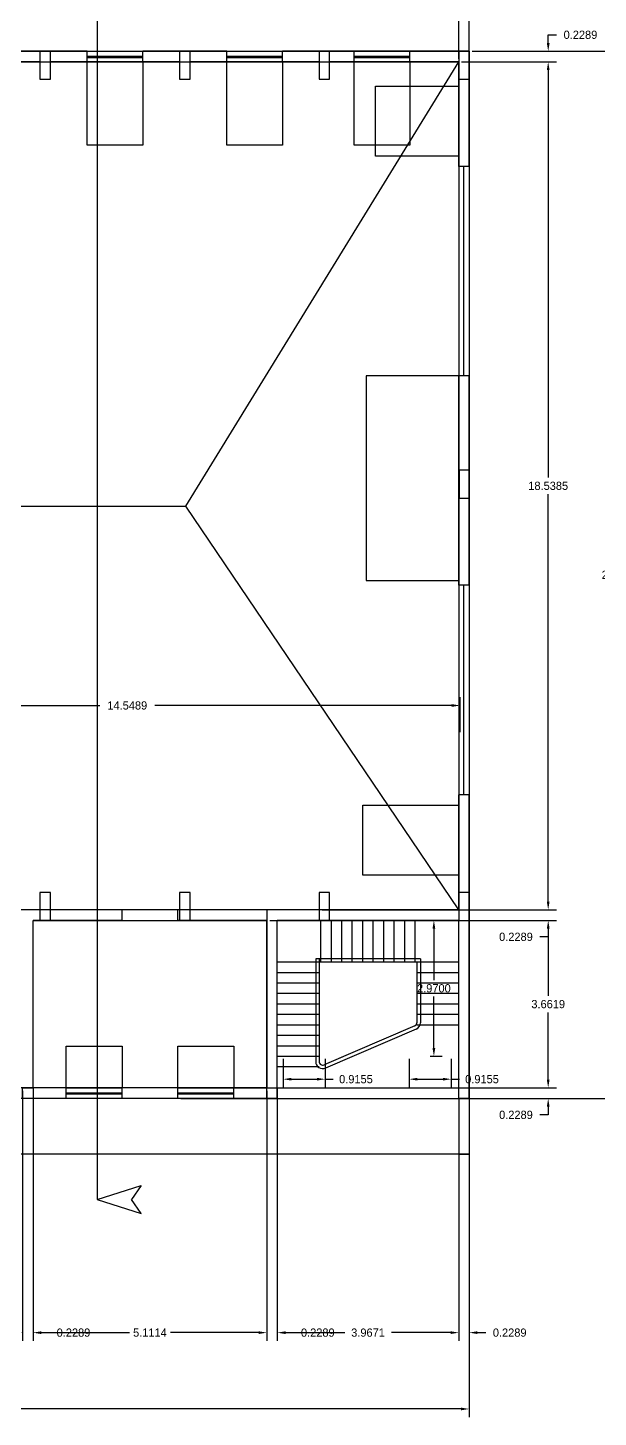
# Model space of a CAD drawing. Header units: metres. Extents: x 2266903 to 2267229, y 4174 to 4381.
# Drawn here: x 2267150.62 to 2267163.09, y 4225.15 to 4255.52 of the extents above; entities that cross this region are included whole.
import ezdxf

# ---------------------------------------------------------------- set-up
doc = ezdxf.new("R2010")
doc.units = ezdxf.units.M
doc.header["$LTSCALE"] = 3.5
doc.header["$MEASUREMENT"] = 0
doc.linetypes.add('CABLIN', pattern=[0.35, 0.25, -0.1])
doc.layers.get('0').update_dxf_attribs({"linetype": 'CONTINUOUS'})
doc.layers.add('BLK_1_COVERED_AREA', color=140, linetype='CONTINUOUS', plot=False)
doc.layers.add('BLK_1_FLR_0_BLT_UP_AREA', color=1, linetype='CONTINUOUS', plot=False)
for name, color, linetype in [('BLK_1_FLR_0_CARPET_AREA', 10, 'CONTINUOUS'), ('BLK_1_FLR_0_EXIT_WIDTH_STAIR', 1, 'CONTINUOUS'), ('BLK_1_FLR_0_REGULAR_ROOM_1', 117, 'CONTINUOUS'), ('BLK_1_FLR_0_REGULAR_ROOM_5', 117, 'CONTINUOUS'), ('BLK_1_FLR_0_ROOM_1_LIGHT_VENTILATION_1', 232, 'CONTINUOUS'), ('BLK_1_FLR_0_ROOM_1_LIGHT_VENTILATION_5', 232, 'CONTINUOUS')]:
    doc.layers.add(name, color=color, linetype=linetype)
doc.layers.add('BLK_1_FLR_0_STAIR_1_FLIGHT_1', color=7, linetype='CONTINUOUS', lineweight=0)
doc.layers.add('DIST_EXIT', color=7, linetype='CONTINUOUS', lineweight=0)
doc.dimstyles.get("Standard").update_dxf_attribs({"dimtxt": 0.18, "dimasz": 0.18, "dimexe": 0.18, "dimexo": 0.0625, "dimgap": 0.09, "dimtad": 0, "dimtih": 1, "dimtoh": 1, "dimdec": 4, "dimzin": 0, "dimdsep": 46, "dimtxsty": 'Standard', "dimcen": 0.09, "dimadec": 0, "dimazin": 0, "dimtfac": 1, "dimtdec": 4, "dimtofl": 0, "dimtmove": 0, "dimatfit": 3, "dimfxl": 0, "dimtolj": 1, "dimtzin": 0, "dimarcsym": 0})

# ---------------------------------------------------------------- blocks, each defined once
blk = doc.blocks.new('*D122')
at = {"color": 0, "lineweight": -2}
for p, q in [((2267136.089, 4254.841), (2267136.089, 4256.544)), ((2267136.269, 4256.364), (2267147.466, 4256.364)), ((2267159.864, 4256.364), (2267148.666, 4256.364)), ((2267160.044, 4254.841), (2267160.044, 4256.544))]:
    blk.add_line(p, q, dxfattribs=at)
at = {"color": 0}
for points in [[(2267136.269, 4256.394), (2267136.269, 4256.334), (2267136.089, 4256.364)], [(2267159.864, 4256.394), (2267159.864, 4256.334), (2267160.044, 4256.364)]]:
    blk.add_solid(points, dxfattribs=at)
at = {"color": 0, "insert": (2267148.066, 4256.364), "char_height": 0.18, "attachment_point": 5}
blk.add_mtext('\\A1;23.9551', dxfattribs=at)
blk = doc.blocks.new('*D123')
at = {"color": 0, "lineweight": -2}
for p, q in [((2267159.864, 4256.364), (2267159.684, 4256.364)), ((2267160.044, 4254.841), (2267160.044, 4256.544)), ((2267160.272, 4255.07), (2267160.272, 4256.544)), ((2267160.452, 4256.364), (2267160.632, 4256.364))]:
    blk.add_line(p, q, dxfattribs=at)
at = {"color": 0}
for points in [[(2267159.864, 4256.394), (2267159.864, 4256.334), (2267160.044, 4256.364)], [(2267160.452, 4256.394), (2267160.452, 4256.334), (2267160.272, 4256.364)]]:
    blk.add_solid(points, dxfattribs=at)
at = {"color": 0, "insert": (2267159.159, 4256.364), "char_height": 0.18, "attachment_point": 5}
blk.add_mtext('\\A1;0.2289', dxfattribs=at)
blk = doc.blocks.new('*D169')
at = {"color": 0, "lineweight": -2}
for p, q in [((2267135.86, 4254.241), (2267135.86, 4257.793)), ((2267160.272, 4254.241), (2267160.272, 4257.793)), ((2267136.04, 4257.613), (2267147.466, 4257.613)), ((2267160.092, 4257.613), (2267148.666, 4257.613))]:
    blk.add_line(p, q, dxfattribs=at)
at = {"color": 0}
for points in [[(2267136.04, 4257.643), (2267136.04, 4257.583), (2267135.86, 4257.613)], [(2267160.092, 4257.643), (2267160.092, 4257.583), (2267160.272, 4257.613)]]:
    blk.add_solid(points, dxfattribs=at)
at = {"color": 0, "insert": (2267148.066, 4257.613), "char_height": 0.18, "attachment_point": 5}
blk.add_mtext('\\A1;24.4128', dxfattribs=at)
blk = doc.blocks.new('*D131')
at = {"color": 0, "lineweight": -2}
for p, q in [((2267161.999, 4232.529), (2267161.999, 4232.709)), ((2267153.965, 4232.349), (2267162.179, 4232.349)), ((2267153.965, 4232.12), (2267162.179, 4232.12)), ((2267161.999, 4231.76), (2267161.819, 4231.76)), ((2267161.999, 4231.94), (2267161.999, 4231.76))]:
    blk.add_line(p, q, dxfattribs=at)
at = {"color": 0}
for points in [[(2267161.969, 4232.529), (2267162.029, 4232.529), (2267161.999, 4232.349)], [(2267161.969, 4231.94), (2267162.029, 4231.94), (2267161.999, 4232.12)]]:
    blk.add_solid(points, dxfattribs=at)
at = {"color": 0, "insert": (2267161.294, 4231.76), "char_height": 0.18, "attachment_point": 5}
blk.add_mtext('\\A1;0.2289', dxfattribs=at)
blk = doc.blocks.new('*D132')
at = {"color": 0, "lineweight": -2}
for p, q in [((2267155.91, 4236.011), (2267162.179, 4236.011)), ((2267161.999, 4235.831), (2267161.999, 4234.36)), ((2267161.999, 4232.529), (2267161.999, 4234)), ((2267153.965, 4232.349), (2267162.179, 4232.349))]:
    blk.add_line(p, q, dxfattribs=at)
at = {"color": 0}
for points in [[(2267161.969, 4235.831), (2267162.029, 4235.831), (2267161.999, 4236.011)], [(2267161.969, 4232.529), (2267162.029, 4232.529), (2267161.999, 4232.349)]]:
    blk.add_solid(points, dxfattribs=at)
at = {"color": 0, "insert": (2267161.999, 4234.18), "char_height": 0.18, "attachment_point": 5}
blk.add_mtext('\\A1;3.6619', dxfattribs=at)
blk = doc.blocks.new('*D133')
at = {"color": 0, "lineweight": -2}
for p, q in [((2267161.999, 4236.42), (2267161.999, 4236.6)), ((2267157.055, 4236.24), (2267162.179, 4236.24)), ((2267155.91, 4236.011), (2267162.179, 4236.011)), ((2267161.999, 4235.651), (2267161.819, 4235.651)), ((2267161.999, 4235.831), (2267161.999, 4235.651))]:
    blk.add_line(p, q, dxfattribs=at)
at = {"color": 0}
for points in [[(2267161.969, 4236.42), (2267162.029, 4236.42), (2267161.999, 4236.24)], [(2267161.969, 4235.831), (2267162.029, 4235.831), (2267161.999, 4236.011)]]:
    blk.add_solid(points, dxfattribs=at)
at = {"color": 0, "insert": (2267161.294, 4235.651), "char_height": 0.18, "attachment_point": 5}
blk.add_mtext('\\A1;0.2289', dxfattribs=at)
blk = doc.blocks.new('*D134')
at = {"color": 0, "lineweight": -2}
for p, q in [((2267160.106, 4254.778), (2267162.179, 4254.778)), ((2267161.999, 4254.598), (2267161.999, 4245.689)), ((2267161.999, 4236.42), (2267161.999, 4245.329)), ((2267157.055, 4236.24), (2267162.179, 4236.24))]:
    blk.add_line(p, q, dxfattribs=at)
at = {"color": 0}
for points in [[(2267161.969, 4254.598), (2267162.029, 4254.598), (2267161.999, 4254.778)], [(2267161.969, 4236.42), (2267162.029, 4236.42), (2267161.999, 4236.24)]]:
    blk.add_solid(points, dxfattribs=at)
at = {"color": 0, "insert": (2267161.999, 4245.509), "char_height": 0.18, "attachment_point": 5}
blk.add_mtext('\\A1;18.5385', dxfattribs=at)
blk = doc.blocks.new('*D135')
at = {"color": 0, "lineweight": -2}
for p, q in [((2267161.999, 4255.187), (2267161.999, 4255.367)), ((2267161.999, 4255.367), (2267162.179, 4255.367)), ((2267160.106, 4254.778), (2267162.179, 4254.778)), ((2267160.335, 4255.007), (2267162.179, 4255.007)), ((2267161.999, 4254.598), (2267161.999, 4254.418))]:
    blk.add_line(p, q, dxfattribs=at)
at = {"color": 0}
for points in [[(2267161.969, 4255.187), (2267162.029, 4255.187), (2267161.999, 4255.007)], [(2267161.969, 4254.598), (2267162.029, 4254.598), (2267161.999, 4254.778)]]:
    blk.add_solid(points, dxfattribs=at)
at = {"color": 0, "insert": (2267162.704, 4255.367), "char_height": 0.18, "attachment_point": 5}
blk.add_mtext('\\A1;0.2289', dxfattribs=at)
blk = doc.blocks.new('*D136')
at = {"color": 0, "lineweight": -2}
for p, q in [((2267160.335, 4255.007), (2267163.784, 4255.007)), ((2267163.604, 4254.827), (2267163.604, 4243.744)), ((2267163.604, 4232.3), (2267163.604, 4243.384)), ((2267160.335, 4232.12), (2267163.784, 4232.12))]:
    blk.add_line(p, q, dxfattribs=at)
at = {"color": 0}
for points in [[(2267163.574, 4254.827), (2267163.634, 4254.827), (2267163.604, 4255.007)], [(2267163.574, 4232.3), (2267163.634, 4232.3), (2267163.604, 4232.12)]]:
    blk.add_solid(points, dxfattribs=at)
at = {"color": 0, "insert": (2267163.604, 4243.564), "char_height": 0.18, "attachment_point": 5}
blk.add_mtext('\\A1;22.8870', dxfattribs=at)
blk = doc.blocks.new('*D58')
at = {"color": 0, "lineweight": -2}
for p, q in [((2267150.507, 4232.287), (2267150.507, 4226.82)), ((2267150.736, 4232.287), (2267150.736, 4226.82)), ((2267150.327, 4227), (2267150.147, 4227)), ((2267150.916, 4227), (2267151.096, 4227))]:
    blk.add_line(p, q, dxfattribs=at)
at = {"color": 0}
for points in [[(2267150.327, 4227.03), (2267150.327, 4226.97), (2267150.507, 4227)], [(2267150.916, 4227.03), (2267150.916, 4226.97), (2267150.736, 4227)]]:
    blk.add_solid(points, dxfattribs=at)
at = {"color": 0, "insert": (2267151.621, 4227), "char_height": 0.18, "attachment_point": 5}
blk.add_mtext('\\A1;0.2289', dxfattribs=at)
blk = doc.blocks.new('*D139')
at = {"color": 0, "lineweight": -2}
for p, q in [((2267150.736, 4232.287), (2267150.736, 4226.82)), ((2267155.848, 4232.287), (2267155.848, 4226.82)), ((2267150.916, 4227), (2267152.842, 4227)), ((2267155.668, 4227), (2267153.742, 4227))]:
    blk.add_line(p, q, dxfattribs=at)
at = {"color": 0}
for points in [[(2267150.916, 4227.03), (2267150.916, 4226.97), (2267150.736, 4227)], [(2267155.668, 4227.03), (2267155.668, 4226.97), (2267155.848, 4227)]]:
    blk.add_solid(points, dxfattribs=at)
at = {"color": 0, "insert": (2267153.292, 4227), "char_height": 0.18, "attachment_point": 5}
blk.add_mtext('\\A1;5.1114', dxfattribs=at)
blk = doc.blocks.new('*D140')
at = {"color": 0, "lineweight": -2}
for p, q in [((2267155.848, 4232.287), (2267155.848, 4226.82)), ((2267156.077, 4232.058), (2267156.077, 4226.82)), ((2267155.668, 4227), (2267155.488, 4227)), ((2267156.257, 4227), (2267156.437, 4227))]:
    blk.add_line(p, q, dxfattribs=at)
at = {"color": 0}
for points in [[(2267155.668, 4227.03), (2267155.668, 4226.97), (2267155.848, 4227)], [(2267156.257, 4227.03), (2267156.257, 4226.97), (2267156.077, 4227)]]:
    blk.add_solid(points, dxfattribs=at)
at = {"color": 0, "insert": (2267156.962, 4227), "char_height": 0.18, "attachment_point": 5}
blk.add_mtext('\\A1;0.2289', dxfattribs=at)
blk = doc.blocks.new('*D141')
at = {"color": 0, "lineweight": -2}
for p, q in [((2267156.077, 4232.058), (2267156.077, 4226.82)), ((2267160.044, 4232.058), (2267160.044, 4226.82)), ((2267156.257, 4227), (2267157.55, 4227)), ((2267159.864, 4227), (2267158.57, 4227))]:
    blk.add_line(p, q, dxfattribs=at)
at = {"color": 0}
for points in [[(2267156.257, 4227.03), (2267156.257, 4226.97), (2267156.077, 4227)], [(2267159.864, 4227.03), (2267159.864, 4226.97), (2267160.044, 4227)]]:
    blk.add_solid(points, dxfattribs=at)
at = {"color": 0, "insert": (2267158.06, 4227), "char_height": 0.18, "attachment_point": 5}
blk.add_mtext('\\A1;3.9671', dxfattribs=at)
blk = doc.blocks.new('*D142')
at = {"color": 0, "lineweight": -2}
for p, q in [((2267160.044, 4232.058), (2267160.044, 4226.82)), ((2267160.272, 4232.058), (2267160.272, 4226.82)), ((2267159.864, 4227), (2267159.684, 4227)), ((2267160.452, 4227), (2267160.632, 4227))]:
    blk.add_line(p, q, dxfattribs=at)
at = {"color": 0}
for points in [[(2267159.864, 4227.03), (2267159.864, 4226.97), (2267160.044, 4227)], [(2267160.452, 4227.03), (2267160.452, 4226.97), (2267160.272, 4227)]]:
    blk.add_solid(points, dxfattribs=at)
at = {"color": 0, "insert": (2267161.157, 4227), "char_height": 0.18, "attachment_point": 5}
blk.add_mtext('\\A1;0.2289', dxfattribs=at)
blk = doc.blocks.new('*D143')
at = {"color": 0, "lineweight": -2}
for p, q in [((2267135.86, 4230.837), (2267135.86, 4225.152)), ((2267160.272, 4230.837), (2267160.272, 4225.152)), ((2267136.04, 4225.332), (2267147.466, 4225.332)), ((2267160.092, 4225.332), (2267148.666, 4225.332))]:
    blk.add_line(p, q, dxfattribs=at)
at = {"color": 0}
for points in [[(2267136.04, 4225.362), (2267136.04, 4225.302), (2267135.86, 4225.332)], [(2267160.092, 4225.362), (2267160.092, 4225.302), (2267160.272, 4225.332)]]:
    blk.add_solid(points, dxfattribs=at)
at = {"color": 0, "insert": (2267148.066, 4225.332), "char_height": 0.18, "attachment_point": 5}
blk.add_mtext('\\A1;24.4128', dxfattribs=at)
blk = doc.blocks.new('*D88')
at = {"layer": 'BLK_1_FLR_0_EXIT_WIDTH_STAIR', "color": 0, "lineweight": -2}
for p, q in [((2267156.206, 4232.984), (2267156.206, 4232.36)), ((2267157.121, 4232.984), (2267157.121, 4232.36)), ((2267156.386, 4232.54), (2267156.941, 4232.54)), ((2267157.121, 4232.54), (2267157.301, 4232.54))]:
    blk.add_line(p, q, dxfattribs=at)
at = {"layer": 'BLK_1_FLR_0_EXIT_WIDTH_STAIR', "color": 0}
for points in [[(2267156.386, 4232.57), (2267156.386, 4232.51), (2267156.206, 4232.54)], [(2267156.941, 4232.57), (2267156.941, 4232.51), (2267157.121, 4232.54)]]:
    blk.add_solid(points, dxfattribs=at)
at = {"layer": 'BLK_1_FLR_0_EXIT_WIDTH_STAIR', "color": 0, "insert": (2267157.796, 4232.54), "char_height": 0.18, "attachment_point": 5}
blk.add_mtext('\\A1;0.9155', dxfattribs=at)
blk = doc.blocks.new('*D89')
at = {"layer": 'DIST_EXIT', "color": 0, "lineweight": -2}
for p, q in [((2267145.523, 4240.123), (2267145.523, 4240.888)), ((2267160.072, 4240.123), (2267160.072, 4240.888)), ((2267145.703, 4240.708), (2267152.197, 4240.708)), ((2267159.892, 4240.708), (2267153.397, 4240.708))]:
    blk.add_line(p, q, dxfattribs=at)
at = {"layer": 'DIST_EXIT', "color": 0}
for points in [[(2267145.703, 4240.738), (2267145.703, 4240.678), (2267145.523, 4240.708)], [(2267159.892, 4240.738), (2267159.892, 4240.678), (2267160.072, 4240.708)]]:
    blk.add_solid(points, dxfattribs=at)
at = {"layer": 'DIST_EXIT', "color": 0, "insert": (2267152.797, 4240.708), "char_height": 0.18, "attachment_point": 5}
blk.add_mtext('\\A1;14.5489', dxfattribs=at)
blk = doc.blocks.new('*D94')
at = {"layer": 'BLK_1_FLR_0_STAIR_1_FLIGHT_1', "color": 0, "lineweight": -2}
for p, q in [((2267158.961, 4232.984), (2267158.961, 4232.36)), ((2267159.877, 4232.984), (2267159.877, 4232.36)), ((2267159.141, 4232.54), (2267159.697, 4232.54)), ((2267159.877, 4232.54), (2267160.057, 4232.54))]:
    blk.add_line(p, q, dxfattribs=at)
at = {"layer": 'BLK_1_FLR_0_STAIR_1_FLIGHT_1', "color": 0}
for points in [[(2267159.141, 4232.57), (2267159.141, 4232.51), (2267158.961, 4232.54)], [(2267159.697, 4232.57), (2267159.697, 4232.51), (2267159.877, 4232.54)]]:
    blk.add_solid(points, dxfattribs=at)
at = {"layer": 'BLK_1_FLR_0_STAIR_1_FLIGHT_1', "color": 0, "insert": (2267160.552, 4232.54), "char_height": 0.18, "attachment_point": 5}
blk.add_mtext('\\A1;0.9155', dxfattribs=at)
blk = doc.blocks.new('*D95')
at = {"layer": 'BLK_1_FLR_0_STAIR_1_FLIGHT_1', "color": 0, "lineweight": -2}
for p, q in [((2267159.419, 4236.011), (2267159.68, 4236.011)), ((2267159.5, 4235.831), (2267159.5, 4234.706)), ((2267159.5, 4233.221), (2267159.5, 4234.346)), ((2267159.419, 4233.041), (2267159.68, 4233.041))]:
    blk.add_line(p, q, dxfattribs=at)
at = {"layer": 'BLK_1_FLR_0_STAIR_1_FLIGHT_1', "color": 0}
for points in [[(2267159.47, 4235.831), (2267159.53, 4235.831), (2267159.5, 4236.011)], [(2267159.47, 4233.221), (2267159.53, 4233.221), (2267159.5, 4233.041)]]:
    blk.add_solid(points, dxfattribs=at)
at = {"layer": 'BLK_1_FLR_0_STAIR_1_FLIGHT_1', "color": 0, "insert": (2267159.5, 4234.526), "char_height": 0.18, "attachment_point": 5}
blk.add_mtext('\\A1;2.9700', dxfattribs=at)

msp = doc.modelspace()

# ---------------------------------------------------------------- linework, layer by layer
for p, q in [((2267152.139764, 4255.86146), (2267152.139764, 4229.911782)), ((2267151.918727, 4255.007174), (2267150.087767, 4255.007174)), ((2267150.888812, 4254.778304), (2267150.087767, 4254.778304)), ((2267151.918727, 4254.778304), (2267151.117682, 4254.778304)), ((2267151.918727, 4254.778304), (2267151.918727, 4255.007174)), ((2267151.918727, 4255.007174), (2267153.139367, 4255.007174)), ((2267153.139367, 4254.892739), (2267151.918727, 4254.892739)), ((2267153.139367, 4254.867309), (2267151.918727, 4254.867309)), ((2267153.139367, 4254.778304), (2267151.918727, 4254.778304)), ((2267154.970327, 4255.007174), (2267153.139367, 4255.007174)), ((2267153.139367, 4254.778304), (2267153.139367, 4255.007174)), ((2267153.940412, 4254.778304), (2267153.139367, 4254.778304)), ((2267154.077414, 4245.066496), (2267160.043612, 4254.778304)), ((2267154.970327, 4254.778304), (2267154.169282, 4254.778304)), ((2267154.970327, 4254.778304), (2267154.970327, 4255.007174)), ((2267154.970327, 4255.007174), (2267156.190967, 4255.007174)), ((2267156.190967, 4254.892739), (2267154.970327, 4254.892739)), ((2267156.190967, 4254.867309), (2267154.970327, 4254.867309)), ((2267156.190967, 4254.778304), (2267154.970327, 4254.778304)), ((2267160.272482, 4255.007174), (2267156.190967, 4255.007174)), ((2267156.190967, 4254.778304), (2267156.190967, 4255.007174)), ((2267156.992012, 4254.778304), (2267156.190967, 4254.778304)), ((2267160.043612, 4254.778304), (2267157.220882, 4254.778304)), ((2267157.754254, 4254.778304), (2267157.754254, 4255.007174)), ((2267157.754254, 4255.007174), (2267158.974894, 4255.007174)), ((2267158.974894, 4254.892739), (2267157.754254, 4254.892739)), ((2267158.974894, 4254.867309), (2267157.754254, 4254.867309)), ((2267158.974894, 4254.778304), (2267157.754254, 4254.778304)), ((2267158.974894, 4254.778304), (2267158.974894, 4255.007174)), ((2267160.043612, 4252.489604), (2267160.043612, 4254.778304)), ((2267160.272482, 4252.489604), (2267160.272482, 4255.007174)), ((2267160.272482, 4252.489604), (2267160.043612, 4252.489604)), ((2267160.158047, 4247.912204), (2267160.158047, 4252.489604)), ((2267160.043612, 4243.334804), (2267160.043612, 4247.912204)), ((2267160.272482, 4247.912204), (2267160.043612, 4247.912204)), ((2267160.272482, 4243.334804), (2267160.272482, 4247.912204)), ((2267142.054751, 4245.066496), (2267154.077414, 4245.066496)), ((2267160.043612, 4236.239834), (2267154.077414, 4245.066496)), ((2267160.272482, 4243.334804), (2267160.043612, 4243.334804)), ((2267160.158047, 4238.757404), (2267160.158047, 4243.334804)), ((2267160.043612, 4236.239834), (2267160.043612, 4238.757404)), ((2267160.272482, 4238.757404), (2267160.043612, 4238.757404)), ((2267160.272482, 4236.239834), (2267160.272482, 4238.757404)), ((2267150.888812, 4236.239834), (2267149.897042, 4236.239834)), ((2267152.681627, 4236.239834), (2267151.117682, 4236.239834)), ((2267152.681627, 4236.010964), (2267152.681627, 4236.239834)), ((2267153.902267, 4236.239834), (2267152.681627, 4236.239834)), ((2267153.940412, 4236.239834), (2267153.902267, 4236.239834)), ((2267153.902267, 4236.010964), (2267153.902267, 4236.239834)), ((2267156.992012, 4236.239834), (2267154.169282, 4236.239834)), ((2267160.043612, 4236.239834), (2267157.220882, 4236.239834)), ((2267160.272482, 4232.120174), (2267160.272482, 4236.239834)), ((2267152.681627, 4236.010964), (2267150.736232, 4236.010964)), ((2267150.736232, 4232.349044), (2267150.736232, 4236.010964)), ((2267155.847662, 4236.010964), (2267153.902267, 4236.010964)), ((2267155.847662, 4232.349044), (2267155.847662, 4236.010964)), ((2267160.043612, 4236.010964), (2267156.076532, 4236.010964)), ((2267156.076532, 4232.120174), (2267156.076532, 4236.010964)), ((2267160.043612, 4232.120174), (2267160.043612, 4236.010964)), ((2267159.204422, 4235.172479), (2267156.915722, 4235.172479)), ((2267156.915722, 4235.172479), (2267156.915722, 4232.923186)), ((2267156.992012, 4235.172479), (2267156.992012, 4232.923186)), ((2267159.128132, 4235.096189), (2267156.992012, 4235.096189)), ((2267156.992012, 4235.096189), (2267156.992012, 4233.038883)), ((2267159.128132, 4235.096189), (2267159.128132, 4233.773275)), ((2267159.204422, 4235.172479), (2267159.204422, 4233.773275)), ((2267159.081894, 4233.703153), (2267157.098354, 4232.853064)), ((2267159.111946, 4233.633031), (2267157.128406, 4232.782943)), ((2267159.035656, 4233.683337), (2267157.204696, 4232.89864)), ((2267156.992012, 4233.036359), (2267156.076532, 4233.036359)), ((2267156.992012, 4232.807489), (2267156.076532, 4232.807489)), ((2267151.460987, 4232.349044), (2267150.736232, 4232.349044)), ((2267151.460987, 4232.120174), (2267151.460987, 4232.349044)), ((2267151.460987, 4232.349044), (2267152.681627, 4232.349044)), ((2267153.902267, 4232.349044), (2267152.681627, 4232.349044)), ((2267152.681627, 4232.120174), (2267152.681627, 4232.349044)), ((2267153.902267, 4232.120174), (2267153.902267, 4232.349044)), ((2267153.902267, 4232.349044), (2267155.122907, 4232.349044)), ((2267155.847662, 4232.349044), (2267155.122907, 4232.349044)), ((2267155.122907, 4232.120174), (2267155.122907, 4232.349044)), ((2267151.460987, 4232.120174), (2267150.049622, 4232.120174)), ((2267150.736232, 4232.120174), (2267150.736232, 4230.899534)), ((2267152.681627, 4232.234609), (2267151.460987, 4232.234609)), ((2267152.681627, 4232.209179), (2267151.460987, 4232.209179)), ((2267152.681627, 4232.120174), (2267151.460987, 4232.120174)), ((2267153.902267, 4232.120174), (2267152.681627, 4232.120174)), ((2267155.122907, 4232.234609), (2267153.902267, 4232.234609)), ((2267155.122907, 4232.209179), (2267153.902267, 4232.209179)), ((2267155.122907, 4232.120174), (2267153.902267, 4232.120174)), ((2267156.076532, 4232.120174), (2267155.122907, 4232.120174)), ((2267155.847662, 4232.120174), (2267155.847662, 4230.899534)), ((2267156.076532, 4232.120174), (2267156.076532, 4230.899534)), ((2267160.272482, 4232.120174), (2267160.043612, 4232.120174)), ((2267160.043612, 4232.120174), (2267160.043612, 4230.899534)), ((2267160.272482, 4232.120174), (2267160.272482, 4230.899534)), ((2267160.272482, 4232.120174), (2267160.272482, 4230.899534)), ((2267156.076532, 4230.899534), (2267145.929962, 4230.899534))]:
    msp.add_line(p, q)
at = {"color": 0}
for p, q in [((2267157.030157, 4235.096189), (2267157.030157, 4236.011669)), ((2267157.259027, 4235.096189), (2267157.259027, 4236.011669)), ((2267157.487897, 4235.096189), (2267157.487897, 4236.011669)), ((2267157.716767, 4235.096189), (2267157.716767, 4236.011669)), ((2267157.945637, 4235.096189), (2267157.945637, 4236.011669)), ((2267158.174507, 4235.096189), (2267158.174507, 4236.011669)), ((2267158.403377, 4235.096189), (2267158.403377, 4236.011669)), ((2267158.632247, 4235.096189), (2267158.632247, 4236.011669)), ((2267158.861117, 4235.096189), (2267158.861117, 4236.011669)), ((2267159.089987, 4235.096189), (2267159.089987, 4236.011669)), ((2267156.992012, 4235.096189), (2267156.076532, 4235.096189)), ((2267160.043612, 4235.096189), (2267159.128132, 4235.096189)), ((2267156.992012, 4234.867319), (2267156.076532, 4234.867319)), ((2267160.043612, 4234.867319), (2267159.128132, 4234.867319)), ((2267156.992012, 4234.638449), (2267156.076532, 4234.638449)), ((2267156.992012, 4234.409579), (2267156.076532, 4234.409579)), ((2267160.043612, 4234.638449), (2267159.128132, 4234.638449)), ((2267160.043612, 4234.409579), (2267159.128132, 4234.409579)), ((2267156.992012, 4234.180709), (2267156.076532, 4234.180709)), ((2267160.043612, 4234.180709), (2267159.128132, 4234.180709)), ((2267156.992012, 4233.951839), (2267156.076532, 4233.951839)), ((2267160.043612, 4233.951839), (2267159.128132, 4233.951839)), ((2267156.992012, 4233.722969), (2267156.076532, 4233.722969)), ((2267156.992012, 4233.494099), (2267156.076532, 4233.494099)), ((2267160.043612, 4233.722969), (2267159.128132, 4233.722969)), ((2267156.992012, 4233.265229), (2267156.076532, 4233.265229))]:
    msp.add_line(p, q, dxfattribs=at)
at = {"color": 4, "linetype": 'CABLIN', "lineweight": 25}
for q in [(2267156.076532, 4230.899534), (2267160.272482, 4230.899534)]:
    msp.add_line((2267160.043612, 4230.899534), q, dxfattribs=at)
for points in [[(2267151.117682, 4254.396854), (2267151.117682, 4255.007174), (2267150.888812, 4255.007174), (2267150.888812, 4254.396854)], [(2267154.169282, 4254.396854), (2267154.169282, 4255.007174), (2267153.940412, 4255.007174), (2267153.940412, 4254.396854)], [(2267157.220882, 4254.396854), (2267157.220882, 4255.007174), (2267156.992012, 4255.007174), (2267156.992012, 4254.396854)], [(2267160.272482, 4254.396854), (2267160.272482, 4255.007174), (2267160.043612, 4255.007174), (2267160.043612, 4254.396854)], [(2267160.280994, 4245.242054), (2267160.280994, 4245.852374), (2267160.052124, 4245.852374), (2267160.052124, 4245.242054)], [(2267151.117682, 4236.010964), (2267151.117682, 4236.621284), (2267150.888812, 4236.621284), (2267150.888812, 4236.010964)], [(2267154.169282, 4236.010964), (2267154.169282, 4236.621284), (2267153.940412, 4236.621284), (2267153.940412, 4236.010964)], [(2267157.220882, 4236.010964), (2267157.220882, 4236.621284), (2267156.992012, 4236.621284), (2267156.992012, 4236.010964)], [(2267160.272482, 4236.010964), (2267160.272482, 4236.621284), (2267160.043612, 4236.621284), (2267160.043612, 4236.010964)], [(2267150.507362, 4232.120174), (2267150.507362, 4232.349044), (2267150.736232, 4232.349044), (2267150.736232, 4232.120174)], [(2267155.847662, 4232.120174), (2267155.847662, 4232.349044), (2267156.076532, 4232.349044), (2267156.076532, 4232.120174)], [(2267160.043612, 4232.120174), (2267160.043612, 4232.349044), (2267160.272482, 4232.349044), (2267160.272482, 4232.120174)]]:
    msp.add_lwpolyline(points, close=True)
for points in [[(2267152.139764, 4229.911782), (2267153.100521, 4230.216196), (2267152.888617, 4229.911782)], [(2267152.139764, 4229.911782), (2267153.100521, 4229.607367), (2267152.888617, 4229.911782)]]:
    msp.add_lwpolyline(points)
for centre, radius, start, end in [((2267159.051842, 4233.773275), 0.07629, 293.1985905, 0), ((2267159.051842, 4233.773275), 0.15258, 293.1985905, 0), ((2267157.068302, 4232.923186), 0.15258, 180, 293.1985905), ((2267157.068302, 4232.923186), 0.07629, 180, 293.1985905)]:
    msp.add_arc(centre, radius, start, end)
at = {"layer": 'BLK_1_COVERED_AREA'}
msp.add_lwpolyline([(2267135.859682, 4255.007174), (2267160.272482, 4255.007174), (2267160.272482, 4230.899534), (2267145.929962, 4230.899534), (2267145.929962, 4228.153094), (2267140.894822, 4228.153094), (2267140.894822, 4230.899534), (2267135.859682, 4230.899534)], close=True, dxfattribs=at)
at = {"layer": 'BLK_1_FLR_0_BLT_UP_AREA', "color": 45}
msp.add_lwpolyline([(2267135.859682, 4255.007174), (2267160.272482, 4255.007174), (2267160.272482, 4230.899534), (2267145.929962, 4230.899534), (2267145.929962, 4228.153094), (2267140.894822, 4228.153094), (2267140.894822, 4230.899534), (2267135.859682, 4230.899534)], close=True, dxfattribs=at)
at = {"layer": 'BLK_1_FLR_0_CARPET_AREA', "color": 14}
msp.add_lwpolyline([(2267136.088552, 4254.778304), (2267160.043612, 4254.778304), (2267160.043612, 4236.239834), (2267155.847662, 4236.239834), (2267155.847662, 4232.349044), (2267136.088552, 4232.349044), (2267136.088552, 4254.778304)], dxfattribs=at)
at = {"layer": 'BLK_1_FLR_0_REGULAR_ROOM_1', "color": 4, "ltscale": 400}
msp.add_lwpolyline([(2267136.088552, 4254.778304), (2267160.043612, 4254.778304), (2267160.043612, 4236.239834), (2267136.088552, 4236.239834)], close=True, dxfattribs=at)
at = {"layer": 'BLK_1_FLR_0_REGULAR_ROOM_5', "color": 4, "ltscale": 400}
msp.add_lwpolyline([(2267150.736232, 4236.010964), (2267155.847662, 4236.010964), (2267155.847662, 4232.349044), (2267150.736232, 4232.349044)], close=True, dxfattribs=at)
at = {"layer": 'BLK_1_FLR_0_ROOM_1_LIGHT_VENTILATION_1'}
for points in [[(2267151.918727, 4254.778304), (2267153.139367, 4254.778304), (2267153.139367, 4252.958304), (2267151.918727, 4252.958304)], [(2267154.970327, 4254.778304), (2267156.190967, 4254.778304), (2267156.190967, 4252.958304), (2267154.970327, 4252.958304)], [(2267157.754254, 4254.778304), (2267158.974894, 4254.778304), (2267158.974894, 4252.958304), (2267157.754254, 4252.958304)], [(2267160.043612, 4254.245067), (2267160.043612, 4252.714427), (2267158.223612, 4252.714427), (2267158.223612, 4254.245067)], [(2267160.043612, 4247.912204), (2267158.020794, 4247.912204), (2267158.020794, 4243.43935), (2267160.043612, 4243.43935)], [(2267160.043612, 4238.52943), (2267160.043612, 4236.99879), (2267157.943892, 4236.99879), (2267157.943892, 4238.52943)]]:
    msp.add_lwpolyline(points, close=True, dxfattribs=at)
at = {"layer": 'BLK_1_FLR_0_ROOM_1_LIGHT_VENTILATION_5'}
for points in [[(2267151.460987, 4233.259044), (2267152.681627, 4233.259044), (2267152.681627, 4232.349044), (2267151.460987, 4232.349044)], [(2267153.902267, 4233.259044), (2267155.122907, 4233.259044), (2267155.122907, 4232.349044), (2267153.902267, 4232.349044)]]:
    msp.add_lwpolyline(points, close=True, dxfattribs=at)

# ---------------------------------------------------------------- dimensions: what is measured, and where the dimension line sits
for p1, p2, distance, picture, middle in [((2267135.859682, 4254.178036), (2267160.272482, 4254.178036), 3.43526, '*D169', (2267148.066082, 4257.613296)), ((2267160.272482, 4255.007174), (2267160.272482, 4232.120174), 3.331639, '*D136', (2267163.604121, 4243.563674)), ((2267135.859682, 4230.899534), (2267160.272482, 4230.899534), -5.56774, '*D143', (2267148.066082, 4225.331794))]:
    dim = msp.add_aligned_dim(p1=p1, p2=p2, distance=distance, dimstyle='Standard')
    dim.commit()
    dim.dimension.update_dxf_attribs({"geometry": picture, "text_midpoint": middle})
for base, p1, p2, picture, middle in [((2267160.043612, 4256.364013), (2267136.088552, 4254.778304), (2267160.043612, 4254.778304), '*D122', (2267148.066082, 4256.364013)), ((2267160.043612, 4256.364013), (2267160.272482, 4255.007174), (2267160.043612, 4254.778304), '*D123', (2267159.158612, 4256.364013)), ((2267150.736232, 4227.000373), (2267150.507362, 4232.349044), (2267150.736232, 4232.349044), '*D58', (2267151.621232, 4227.000373)), ((2267155.847662, 4227.000373), (2267150.736232, 4232.349044), (2267155.847662, 4232.349044), '*D139', (2267153.291947, 4227.000373)), ((2267156.076532, 4227.000373), (2267155.847662, 4232.349044), (2267156.076532, 4232.120174), '*D140', (2267156.961532, 4227.000373)), ((2267160.043612, 4227.000373), (2267156.076532, 4232.120174), (2267160.043612, 4232.120174), '*D141', (2267158.060072, 4227.000373)), ((2267160.272482, 4227.000373), (2267160.043612, 4232.120174), (2267160.272482, 4232.120174), '*D142', (2267161.157482, 4227.000373))]:
    dim = msp.add_linear_dim(base=base, p1=p1, p2=p2, dimstyle='Standard')
    dim.commit()
    dim.dimension.update_dxf_attribs({"geometry": picture, "text_midpoint": middle})
for base, p1, p2, picture, middle in [((2267161.998545, 4255.007174), (2267160.043612, 4254.778304), (2267160.272482, 4255.007174), '*D135', (2267162.703545, 4255.367174)), ((2267161.998545, 4254.778304), (2267156.992012, 4236.239834), (2267160.043612, 4254.778304), '*D134', (2267161.998545, 4245.509069)), ((2267161.998545, 4236.010964), (2267156.992012, 4236.239834), (2267155.847662, 4236.010964), '*D133', (2267161.293545, 4235.650964)), ((2267161.998545, 4236.010964), (2267153.902267, 4232.349044), (2267155.847662, 4236.010964), '*D132', (2267161.998545, 4234.180004)), ((2267161.998545, 4232.120174), (2267153.902267, 4232.349044), (2267153.902267, 4232.120174), '*D131', (2267161.293545, 4231.760174))]:
    dim = msp.add_linear_dim(base=base, p1=p1, p2=p2, angle=270, dimstyle='Standard')
    dim.commit()
    dim.dimension.update_dxf_attribs({"geometry": picture, "text_midpoint": middle})
at = {"layer": 'BLK_1_FLR_0_EXIT_WIDTH_STAIR', "color": 0}
dim = msp.add_aligned_dim(p1=(2267156.20553, 4233.04633), p2=(2267157.12101, 4233.04633), distance=-0.506449, dimstyle='Standard', dxfattribs=at)
dim.commit()
dim.dimension.update_dxf_attribs({"geometry": '*D88', "text_midpoint": (2267157.79601, 4232.539881)})
at = {"layer": 'BLK_1_FLR_0_STAIR_1_FLIGHT_1', "color": 0}
for p1, p2, distance, picture, middle in [((2267159.356777, 4236.010964), (2267159.356777, 4233.040964), 0.143288, '*D95', (2267159.500065, 4234.525964)), ((2267158.961241, 4233.04633), (2267159.876721, 4233.04633), -0.506449, '*D94', (2267160.551721, 4232.539881))]:
    dim = msp.add_aligned_dim(p1=p1, p2=p2, distance=distance, dimstyle='Standard', dxfattribs=at)
    dim.commit()
    dim.dimension.update_dxf_attribs({"geometry": picture, "text_midpoint": middle})
at = {"layer": 'DIST_EXIT', "color": 0}
dim = msp.add_aligned_dim(p1=(2267160.071741, 4240.060739), p2=(2267145.522866, 4240.060739), distance=-0.64742, dimstyle='Standard', dxfattribs=at)
dim.commit()
dim.dimension.update_dxf_attribs({"geometry": '*D89', "text_midpoint": (2267152.797303, 4240.708159)})

doc.saveas('drawing.dxf')
